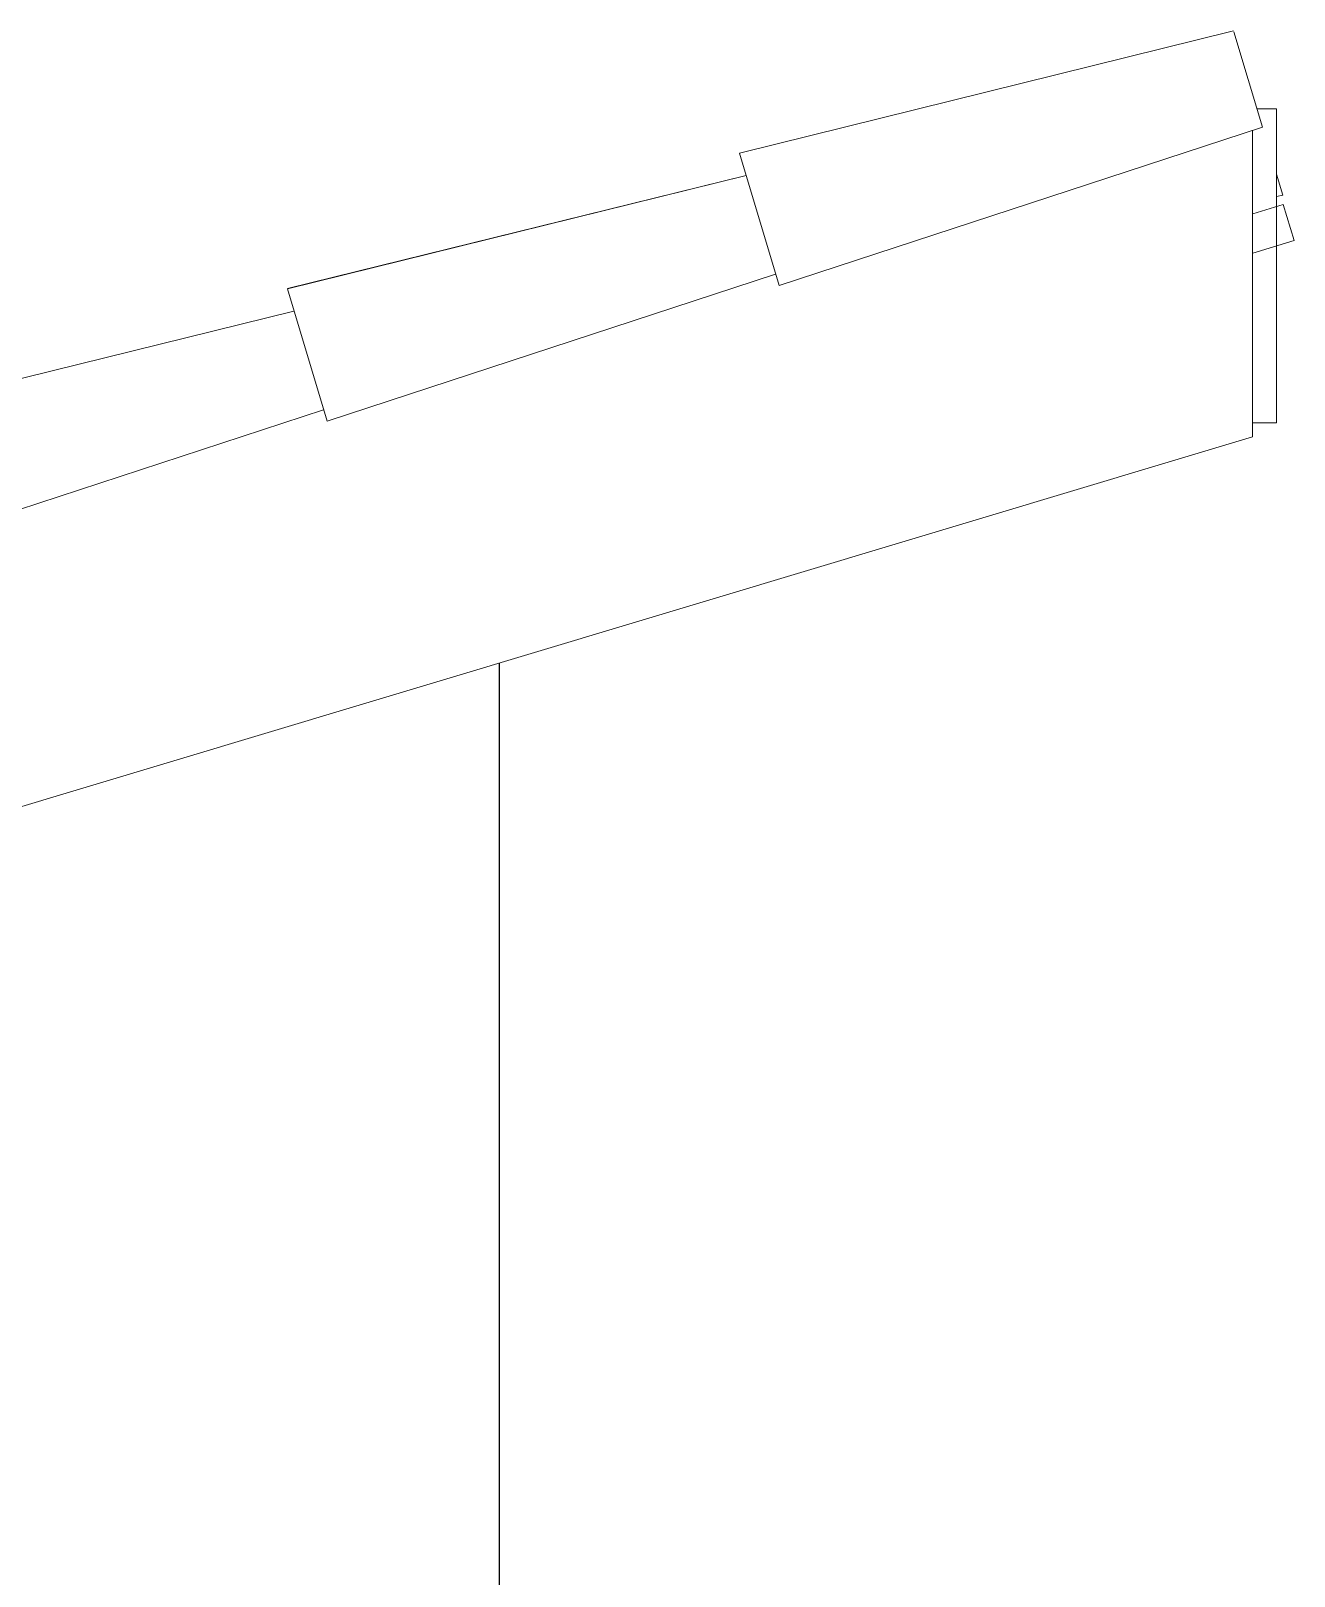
# Model space of a CAD drawing. Header units: millimetres. Extents: x -50912 to 58751, y -45352 to 5553.
# Drawn here: x 24454 to 25460, y 3776 to 5006 of the extents above; entities that cross this region are included whole.
import ezdxf

# ---------------------------------------------------------------- set-up
doc = ezdxf.new("R2010")
doc.units = ezdxf.units.MM
for name, color, linetype, lineweight in [('A-GLAZ-CURT', 52, 'Continuous', 9), ('A-GLAZ-CWMG', 51, 'Continuous', 9), ('A-ROOF-OTLN', 132, 'Continuous', 9), ('A-WALL', 113, 'Continuous', 25)]:
    doc.layers.add(name, color=color, linetype=linetype, lineweight=lineweight)

# ---------------------------------------------------------------- blocks, each defined once
blk = doc.blocks.new('Rectangular Mullion - Ripa-3868347-FACHADA LATERAL DIREITA GARAGEM')
at = {"layer": 'A-GLAZ-CWMG'}
for p, q in [((43694.1, 4867.3), (43669.7, 4860)), ((43702.7, 4838.6), (43694.1, 4867.3)), ((43669.7, 4828.7), (43702.7, 4838.6))]:
    blk.add_line(p, q, dxfattribs=at)
blk = doc.blocks.new('COLONIAL BASE - COLONIAL BASE-V30-FACHADA LATERAL DIREITA GARAGEM')
at = {"layer": 'A-GLAZ-CURT'}
blk.add_line((37146.2, 3054.5), (36780.9, 2964.3), dxfattribs=at)
blk = doc.blocks.new('COLONIAL BASE - COLONIAL BASE-V38-FACHADA LATERAL DIREITA GARAGEM')
at = {"layer": 'A-GLAZ-CURT'}
blk.add_line((43266.2, 4890.5), (42901, 4800.4), dxfattribs=at)
blk = doc.blocks.new('COLONIAL BASE - COLONIAL BASE-V39-FACHADA LATERAL DIREITA GARAGEM')
at = {"layer": 'A-GLAZ-CURT'}
for p, q in [((43654.5, 5005.5), (43260.9, 4908.3)), ((43654.8, 5004.8), (43654.8, 5004.8)), ((43693.7, 4874.9), (43688.7, 4873.6))]:
    blk.add_line(p, q, dxfattribs=at)
blk = doc.blocks.new('COLONIAL BASE - COLONIAL BASE-V44-FACHADA LATERAL DIREITA GARAGEM')
at = {"layer": 'A-GLAZ-CURT'}
for p, q in [((38226.2, 3378.5), (37860.9, 3288.3)), ((38249.8, 3299.8), (37892.5, 3183)), ((37860.9, 3288.3), (37892.5, 3183))]:
    blk.add_line(p, q, dxfattribs=at)
blk = doc.blocks.new('COLONIAL BASE - COLONIAL BASE-V54-FACHADA LATERAL DIREITA GARAGEM')
at = {"layer": 'A-GLAZ-CURT'}
for p, q in [((43654.5, 5005.5), (43260.9, 4908.3)), ((43677.5, 4928.9), (43654.8, 5004.8)), ((43677.5, 4928.9), (43292.5, 4803)), ((43260.9, 4908.3), (43292.5, 4803)), ((43693.7, 4874.9), (43688.8, 4891.4)), ((43693.7, 4874.9), (43688.7, 4873.6))]:
    blk.add_line(p, q, dxfattribs=at)

msp = doc.modelspace()

# ---------------------------------------------------------------- linework, layer by layer
at = {"layer": 'A-ROOF-OTLN'}
for p, q in [((25446.369, 4943.522), (25430.861, 4943.522)), ((25446.369, 4693.522), (25446.369, 4943.522)), ((25427.369, 4926.331), (25427.369, 4682.515)), ((25427.369, 4693.522), (25446.369, 4693.522)), ((25427.369, 4682.515), (18227.369, 2522.515))]:
    msp.add_line(p, q, dxfattribs=at)
at = {"layer": 'A-WALL'}
msp.add_line((24827.369, 4502.515), (24827.369, 400), dxfattribs=at)

# ---------------------------------------------------------------- block references
at = {"layer": 'A-GLAZ-CURT'}
for name, p in [('COLONIAL BASE - COLONIAL BASE-V39-FACHADA LATERAL DIREITA GARAGEM', (-18242.282, 0)), ('COLONIAL BASE - COLONIAL BASE-V39-FACHADA LATERAL DIREITA GARAGEM', (-18242.282, 0)), ('COLONIAL BASE - COLONIAL BASE-V39-FACHADA LATERAL DIREITA GARAGEM', (-18242.282, 0)), ('COLONIAL BASE - COLONIAL BASE-V39-FACHADA LATERAL DIREITA GARAGEM', (-18242.282, 0)), ('COLONIAL BASE - COLONIAL BASE-V39-FACHADA LATERAL DIREITA GARAGEM', (-18242.282, 0)), ('COLONIAL BASE - COLONIAL BASE-V39-FACHADA LATERAL DIREITA GARAGEM', (-18242.282, 0)), ('COLONIAL BASE - COLONIAL BASE-V39-FACHADA LATERAL DIREITA GARAGEM', (-18242.282, 0)), ('COLONIAL BASE - COLONIAL BASE-V39-FACHADA LATERAL DIREITA GARAGEM', (-18242.282, 0)), ('COLONIAL BASE - COLONIAL BASE-V39-FACHADA LATERAL DIREITA GARAGEM', (-18242.282, 0)), ('COLONIAL BASE - COLONIAL BASE-V39-FACHADA LATERAL DIREITA GARAGEM', (-18242.282, 0)), ('COLONIAL BASE - COLONIAL BASE-V39-FACHADA LATERAL DIREITA GARAGEM', (-18242.282, 0)), ('COLONIAL BASE - COLONIAL BASE-V39-FACHADA LATERAL DIREITA GARAGEM', (-18242.282, 0)), ('COLONIAL BASE - COLONIAL BASE-V39-FACHADA LATERAL DIREITA GARAGEM', (-18242.282, 0)), ('COLONIAL BASE - COLONIAL BASE-V39-FACHADA LATERAL DIREITA GARAGEM', (-18242.282, 0)), ('COLONIAL BASE - COLONIAL BASE-V39-FACHADA LATERAL DIREITA GARAGEM', (-18242.282, 0)), ('COLONIAL BASE - COLONIAL BASE-V39-FACHADA LATERAL DIREITA GARAGEM', (-18242.282, 0)), ('COLONIAL BASE - COLONIAL BASE-V39-FACHADA LATERAL DIREITA GARAGEM', (-18242.282, 0)), ('COLONIAL BASE - COLONIAL BASE-V39-FACHADA LATERAL DIREITA GARAGEM', (-18242.282, 0)), ('COLONIAL BASE - COLONIAL BASE-V39-FACHADA LATERAL DIREITA GARAGEM', (-18242.282, 0)), ('COLONIAL BASE - COLONIAL BASE-V39-FACHADA LATERAL DIREITA GARAGEM', (-18242.282, 0)), ('COLONIAL BASE - COLONIAL BASE-V39-FACHADA LATERAL DIREITA GARAGEM', (-18242.282, 0)), ('COLONIAL BASE - COLONIAL BASE-V39-FACHADA LATERAL DIREITA GARAGEM', (-18242.282, 0)), ('COLONIAL BASE - COLONIAL BASE-V39-FACHADA LATERAL DIREITA GARAGEM', (-18242.282, 0)), ('COLONIAL BASE - COLONIAL BASE-V39-FACHADA LATERAL DIREITA GARAGEM', (-18242.282, 0)), ('COLONIAL BASE - COLONIAL BASE-V39-FACHADA LATERAL DIREITA GARAGEM', (-18242.282, 0)), ('COLONIAL BASE - COLONIAL BASE-V39-FACHADA LATERAL DIREITA GARAGEM', (-18242.282, 0)), ('COLONIAL BASE - COLONIAL BASE-V39-FACHADA LATERAL DIREITA GARAGEM', (-18242.282, 0)), ('COLONIAL BASE - COLONIAL BASE-V39-FACHADA LATERAL DIREITA GARAGEM', (-18242.282, 0)), ('COLONIAL BASE - COLONIAL BASE-V39-FACHADA LATERAL DIREITA GARAGEM', (-18242.282, 0)), ('COLONIAL BASE - COLONIAL BASE-V39-FACHADA LATERAL DIREITA GARAGEM', (-18242.282, 0)), ('COLONIAL BASE - COLONIAL BASE-V39-FACHADA LATERAL DIREITA GARAGEM', (-18242.282, 0)), ('COLONIAL BASE - COLONIAL BASE-V39-FACHADA LATERAL DIREITA GARAGEM', (-18242.282, 0)), ('COLONIAL BASE - COLONIAL BASE-V39-FACHADA LATERAL DIREITA GARAGEM', (-18242.282, 0)), ('COLONIAL BASE - COLONIAL BASE-V39-FACHADA LATERAL DIREITA GARAGEM', (-18242.282, 0)), ('COLONIAL BASE - COLONIAL BASE-V39-FACHADA LATERAL DIREITA GARAGEM', (-18242.282, 0)), ('COLONIAL BASE - COLONIAL BASE-V39-FACHADA LATERAL DIREITA GARAGEM', (-18242.282, 0)), ('COLONIAL BASE - COLONIAL BASE-V39-FACHADA LATERAL DIREITA GARAGEM', (-18242.282, 0)), ('COLONIAL BASE - COLONIAL BASE-V39-FACHADA LATERAL DIREITA GARAGEM', (-18242.282, 0)), ('COLONIAL BASE - COLONIAL BASE-V39-FACHADA LATERAL DIREITA GARAGEM', (-18242.282, 0)), ('COLONIAL BASE - COLONIAL BASE-V39-FACHADA LATERAL DIREITA GARAGEM', (-18242.282, 0)), ('COLONIAL BASE - COLONIAL BASE-V39-FACHADA LATERAL DIREITA GARAGEM', (-18242.282, 0)), ('COLONIAL BASE - COLONIAL BASE-V39-FACHADA LATERAL DIREITA GARAGEM', (-18242.282, 0)), ('COLONIAL BASE - COLONIAL BASE-V39-FACHADA LATERAL DIREITA GARAGEM', (-18242.282, 0)), ('COLONIAL BASE - COLONIAL BASE-V39-FACHADA LATERAL DIREITA GARAGEM', (-18242.282, 0)), ('COLONIAL BASE - COLONIAL BASE-V39-FACHADA LATERAL DIREITA GARAGEM', (-18242.282, 0)), ('COLONIAL BASE - COLONIAL BASE-V39-FACHADA LATERAL DIREITA GARAGEM', (-18242.282, 0)), ('COLONIAL BASE - COLONIAL BASE-V39-FACHADA LATERAL DIREITA GARAGEM', (-18242.282, 0)), ('COLONIAL BASE - COLONIAL BASE-V39-FACHADA LATERAL DIREITA GARAGEM', (-18242.282, 0)), ('COLONIAL BASE - COLONIAL BASE-V39-FACHADA LATERAL DIREITA GARAGEM', (-18242.282, 0)), ('COLONIAL BASE - COLONIAL BASE-V39-FACHADA LATERAL DIREITA GARAGEM', (-18242.282, 0)), ('COLONIAL BASE - COLONIAL BASE-V54-FACHADA LATERAL DIREITA GARAGEM', (-18242.282, 0)), ('COLONIAL BASE - COLONIAL BASE-V44-FACHADA LATERAL DIREITA GARAGEM', (-13202.282, 1512)), ('COLONIAL BASE - COLONIAL BASE-V38-FACHADA LATERAL DIREITA GARAGEM', (-18242.282, 0)), ('COLONIAL BASE - COLONIAL BASE-V38-FACHADA LATERAL DIREITA GARAGEM', (-18242.282, 0)), ('COLONIAL BASE - COLONIAL BASE-V38-FACHADA LATERAL DIREITA GARAGEM', (-18242.282, 0)), ('COLONIAL BASE - COLONIAL BASE-V38-FACHADA LATERAL DIREITA GARAGEM', (-18242.282, 0)), ('COLONIAL BASE - COLONIAL BASE-V38-FACHADA LATERAL DIREITA GARAGEM', (-18242.282, 0)), ('COLONIAL BASE - COLONIAL BASE-V38-FACHADA LATERAL DIREITA GARAGEM', (-18242.282, 0)), ('COLONIAL BASE - COLONIAL BASE-V38-FACHADA LATERAL DIREITA GARAGEM', (-18242.282, 0)), ('COLONIAL BASE - COLONIAL BASE-V38-FACHADA LATERAL DIREITA GARAGEM', (-18242.282, 0)), ('COLONIAL BASE - COLONIAL BASE-V38-FACHADA LATERAL DIREITA GARAGEM', (-18242.282, 0)), ('COLONIAL BASE - COLONIAL BASE-V38-FACHADA LATERAL DIREITA GARAGEM', (-18242.282, 0)), ('COLONIAL BASE - COLONIAL BASE-V38-FACHADA LATERAL DIREITA GARAGEM', (-18242.282, 0)), ('COLONIAL BASE - COLONIAL BASE-V38-FACHADA LATERAL DIREITA GARAGEM', (-18242.282, 0)), ('COLONIAL BASE - COLONIAL BASE-V38-FACHADA LATERAL DIREITA GARAGEM', (-18242.282, 0)), ('COLONIAL BASE - COLONIAL BASE-V38-FACHADA LATERAL DIREITA GARAGEM', (-18242.282, 0)), ('COLONIAL BASE - COLONIAL BASE-V38-FACHADA LATERAL DIREITA GARAGEM', (-18242.282, 0)), ('COLONIAL BASE - COLONIAL BASE-V38-FACHADA LATERAL DIREITA GARAGEM', (-18242.282, 0)), ('COLONIAL BASE - COLONIAL BASE-V38-FACHADA LATERAL DIREITA GARAGEM', (-18242.282, 0)), ('COLONIAL BASE - COLONIAL BASE-V38-FACHADA LATERAL DIREITA GARAGEM', (-18242.282, 0)), ('COLONIAL BASE - COLONIAL BASE-V38-FACHADA LATERAL DIREITA GARAGEM', (-18242.282, 0)), ('COLONIAL BASE - COLONIAL BASE-V38-FACHADA LATERAL DIREITA GARAGEM', (-18242.282, 0)), ('COLONIAL BASE - COLONIAL BASE-V38-FACHADA LATERAL DIREITA GARAGEM', (-18242.282, 0)), ('COLONIAL BASE - COLONIAL BASE-V38-FACHADA LATERAL DIREITA GARAGEM', (-18242.282, 0)), ('COLONIAL BASE - COLONIAL BASE-V38-FACHADA LATERAL DIREITA GARAGEM', (-18242.282, 0)), ('COLONIAL BASE - COLONIAL BASE-V38-FACHADA LATERAL DIREITA GARAGEM', (-18242.282, 0)), ('COLONIAL BASE - COLONIAL BASE-V38-FACHADA LATERAL DIREITA GARAGEM', (-18242.282, 0)), ('COLONIAL BASE - COLONIAL BASE-V38-FACHADA LATERAL DIREITA GARAGEM', (-18242.282, 0)), ('COLONIAL BASE - COLONIAL BASE-V38-FACHADA LATERAL DIREITA GARAGEM', (-18242.282, 0)), ('COLONIAL BASE - COLONIAL BASE-V38-FACHADA LATERAL DIREITA GARAGEM', (-18242.282, 0)), ('COLONIAL BASE - COLONIAL BASE-V38-FACHADA LATERAL DIREITA GARAGEM', (-18242.282, 0)), ('COLONIAL BASE - COLONIAL BASE-V38-FACHADA LATERAL DIREITA GARAGEM', (-18242.282, 0)), ('COLONIAL BASE - COLONIAL BASE-V38-FACHADA LATERAL DIREITA GARAGEM', (-18242.282, 0)), ('COLONIAL BASE - COLONIAL BASE-V38-FACHADA LATERAL DIREITA GARAGEM', (-18242.282, 0)), ('COLONIAL BASE - COLONIAL BASE-V38-FACHADA LATERAL DIREITA GARAGEM', (-18242.282, 0)), ('COLONIAL BASE - COLONIAL BASE-V38-FACHADA LATERAL DIREITA GARAGEM', (-18242.282, 0)), ('COLONIAL BASE - COLONIAL BASE-V38-FACHADA LATERAL DIREITA GARAGEM', (-18242.282, 0)), ('COLONIAL BASE - COLONIAL BASE-V38-FACHADA LATERAL DIREITA GARAGEM', (-18242.282, 0)), ('COLONIAL BASE - COLONIAL BASE-V38-FACHADA LATERAL DIREITA GARAGEM', (-18242.282, 0)), ('COLONIAL BASE - COLONIAL BASE-V38-FACHADA LATERAL DIREITA GARAGEM', (-18242.282, 0)), ('COLONIAL BASE - COLONIAL BASE-V38-FACHADA LATERAL DIREITA GARAGEM', (-18242.282, 0)), ('COLONIAL BASE - COLONIAL BASE-V38-FACHADA LATERAL DIREITA GARAGEM', (-18242.282, 0)), ('COLONIAL BASE - COLONIAL BASE-V38-FACHADA LATERAL DIREITA GARAGEM', (-18242.282, 0)), ('COLONIAL BASE - COLONIAL BASE-V38-FACHADA LATERAL DIREITA GARAGEM', (-18242.282, 0)), ('COLONIAL BASE - COLONIAL BASE-V38-FACHADA LATERAL DIREITA GARAGEM', (-18242.282, 0)), ('COLONIAL BASE - COLONIAL BASE-V38-FACHADA LATERAL DIREITA GARAGEM', (-18242.282, 0)), ('COLONIAL BASE - COLONIAL BASE-V38-FACHADA LATERAL DIREITA GARAGEM', (-18242.282, 0)), ('COLONIAL BASE - COLONIAL BASE-V38-FACHADA LATERAL DIREITA GARAGEM', (-18242.282, 0)), ('COLONIAL BASE - COLONIAL BASE-V38-FACHADA LATERAL DIREITA GARAGEM', (-18242.282, 0)), ('COLONIAL BASE - COLONIAL BASE-V38-FACHADA LATERAL DIREITA GARAGEM', (-18242.282, 0)), ('COLONIAL BASE - COLONIAL BASE-V38-FACHADA LATERAL DIREITA GARAGEM', (-18242.282, 0)), ('COLONIAL BASE - COLONIAL BASE-V38-FACHADA LATERAL DIREITA GARAGEM', (-18242.282, 0)), ('COLONIAL BASE - COLONIAL BASE-V30-FACHADA LATERAL DIREITA GARAGEM', (-12482.282, 1728)), ('COLONIAL BASE - COLONIAL BASE-V30-FACHADA LATERAL DIREITA GARAGEM', (-12482.282, 1728)), ('COLONIAL BASE - COLONIAL BASE-V30-FACHADA LATERAL DIREITA GARAGEM', (-12482.282, 1728)), ('COLONIAL BASE - COLONIAL BASE-V30-FACHADA LATERAL DIREITA GARAGEM', (-12482.282, 1728)), ('COLONIAL BASE - COLONIAL BASE-V30-FACHADA LATERAL DIREITA GARAGEM', (-12482.282, 1728)), ('COLONIAL BASE - COLONIAL BASE-V30-FACHADA LATERAL DIREITA GARAGEM', (-12482.282, 1728)), ('COLONIAL BASE - COLONIAL BASE-V30-FACHADA LATERAL DIREITA GARAGEM', (-12482.282, 1728)), ('COLONIAL BASE - COLONIAL BASE-V30-FACHADA LATERAL DIREITA GARAGEM', (-12482.282, 1728)), ('COLONIAL BASE - COLONIAL BASE-V30-FACHADA LATERAL DIREITA GARAGEM', (-12482.282, 1728)), ('COLONIAL BASE - COLONIAL BASE-V30-FACHADA LATERAL DIREITA GARAGEM', (-12482.282, 1728)), ('COLONIAL BASE - COLONIAL BASE-V30-FACHADA LATERAL DIREITA GARAGEM', (-12482.282, 1728)), ('COLONIAL BASE - COLONIAL BASE-V30-FACHADA LATERAL DIREITA GARAGEM', (-12482.282, 1728)), ('COLONIAL BASE - COLONIAL BASE-V30-FACHADA LATERAL DIREITA GARAGEM', (-12482.282, 1728)), ('COLONIAL BASE - COLONIAL BASE-V30-FACHADA LATERAL DIREITA GARAGEM', (-12482.282, 1728)), ('COLONIAL BASE - COLONIAL BASE-V30-FACHADA LATERAL DIREITA GARAGEM', (-12482.282, 1728)), ('COLONIAL BASE - COLONIAL BASE-V30-FACHADA LATERAL DIREITA GARAGEM', (-12482.282, 1728)), ('COLONIAL BASE - COLONIAL BASE-V30-FACHADA LATERAL DIREITA GARAGEM', (-12482.282, 1728)), ('COLONIAL BASE - COLONIAL BASE-V30-FACHADA LATERAL DIREITA GARAGEM', (-12482.282, 1728)), ('COLONIAL BASE - COLONIAL BASE-V30-FACHADA LATERAL DIREITA GARAGEM', (-12482.282, 1728)), ('COLONIAL BASE - COLONIAL BASE-V30-FACHADA LATERAL DIREITA GARAGEM', (-12482.282, 1728)), ('COLONIAL BASE - COLONIAL BASE-V30-FACHADA LATERAL DIREITA GARAGEM', (-12482.282, 1728)), ('COLONIAL BASE - COLONIAL BASE-V30-FACHADA LATERAL DIREITA GARAGEM', (-12482.282, 1728)), ('COLONIAL BASE - COLONIAL BASE-V30-FACHADA LATERAL DIREITA GARAGEM', (-12482.282, 1728)), ('COLONIAL BASE - COLONIAL BASE-V30-FACHADA LATERAL DIREITA GARAGEM', (-12482.282, 1728)), ('COLONIAL BASE - COLONIAL BASE-V30-FACHADA LATERAL DIREITA GARAGEM', (-12482.282, 1728)), ('COLONIAL BASE - COLONIAL BASE-V30-FACHADA LATERAL DIREITA GARAGEM', (-12482.282, 1728)), ('COLONIAL BASE - COLONIAL BASE-V30-FACHADA LATERAL DIREITA GARAGEM', (-12482.282, 1728)), ('COLONIAL BASE - COLONIAL BASE-V30-FACHADA LATERAL DIREITA GARAGEM', (-12482.282, 1728)), ('COLONIAL BASE - COLONIAL BASE-V30-FACHADA LATERAL DIREITA GARAGEM', (-12482.282, 1728)), ('COLONIAL BASE - COLONIAL BASE-V30-FACHADA LATERAL DIREITA GARAGEM', (-12482.282, 1728)), ('COLONIAL BASE - COLONIAL BASE-V30-FACHADA LATERAL DIREITA GARAGEM', (-12482.282, 1728)), ('COLONIAL BASE - COLONIAL BASE-V30-FACHADA LATERAL DIREITA GARAGEM', (-12482.282, 1728)), ('COLONIAL BASE - COLONIAL BASE-V30-FACHADA LATERAL DIREITA GARAGEM', (-12482.282, 1728)), ('COLONIAL BASE - COLONIAL BASE-V30-FACHADA LATERAL DIREITA GARAGEM', (-12482.282, 1728)), ('COLONIAL BASE - COLONIAL BASE-V30-FACHADA LATERAL DIREITA GARAGEM', (-12482.282, 1728)), ('COLONIAL BASE - COLONIAL BASE-V30-FACHADA LATERAL DIREITA GARAGEM', (-12482.282, 1728)), ('COLONIAL BASE - COLONIAL BASE-V30-FACHADA LATERAL DIREITA GARAGEM', (-12482.282, 1728)), ('COLONIAL BASE - COLONIAL BASE-V30-FACHADA LATERAL DIREITA GARAGEM', (-12482.282, 1728)), ('COLONIAL BASE - COLONIAL BASE-V30-FACHADA LATERAL DIREITA GARAGEM', (-12482.282, 1728)), ('COLONIAL BASE - COLONIAL BASE-V30-FACHADA LATERAL DIREITA GARAGEM', (-12482.282, 1728)), ('COLONIAL BASE - COLONIAL BASE-V30-FACHADA LATERAL DIREITA GARAGEM', (-12482.282, 1728)), ('COLONIAL BASE - COLONIAL BASE-V30-FACHADA LATERAL DIREITA GARAGEM', (-12482.282, 1728)), ('COLONIAL BASE - COLONIAL BASE-V30-FACHADA LATERAL DIREITA GARAGEM', (-12482.282, 1728)), ('COLONIAL BASE - COLONIAL BASE-V30-FACHADA LATERAL DIREITA GARAGEM', (-12482.282, 1728)), ('COLONIAL BASE - COLONIAL BASE-V30-FACHADA LATERAL DIREITA GARAGEM', (-12482.282, 1728)), ('COLONIAL BASE - COLONIAL BASE-V30-FACHADA LATERAL DIREITA GARAGEM', (-12482.282, 1728)), ('COLONIAL BASE - COLONIAL BASE-V30-FACHADA LATERAL DIREITA GARAGEM', (-12482.282, 1728)), ('COLONIAL BASE - COLONIAL BASE-V30-FACHADA LATERAL DIREITA GARAGEM', (-12482.282, 1728)), ('COLONIAL BASE - COLONIAL BASE-V30-FACHADA LATERAL DIREITA GARAGEM', (-12482.282, 1728)), ('COLONIAL BASE - COLONIAL BASE-V30-FACHADA LATERAL DIREITA GARAGEM', (-12482.282, 1728)), ('COLONIAL BASE - COLONIAL BASE-V44-FACHADA LATERAL DIREITA GARAGEM', (-13562.282, 1404))]:
    msp.add_blockref(name, p, dxfattribs=at)
at = {"layer": 'A-GLAZ-CWMG'}
msp.add_blockref('Rectangular Mullion - Ripa-3868347-FACHADA LATERAL DIREITA GARAGEM', (-18242.282, 0), dxfattribs=at)

doc.saveas('drawing.dxf')
